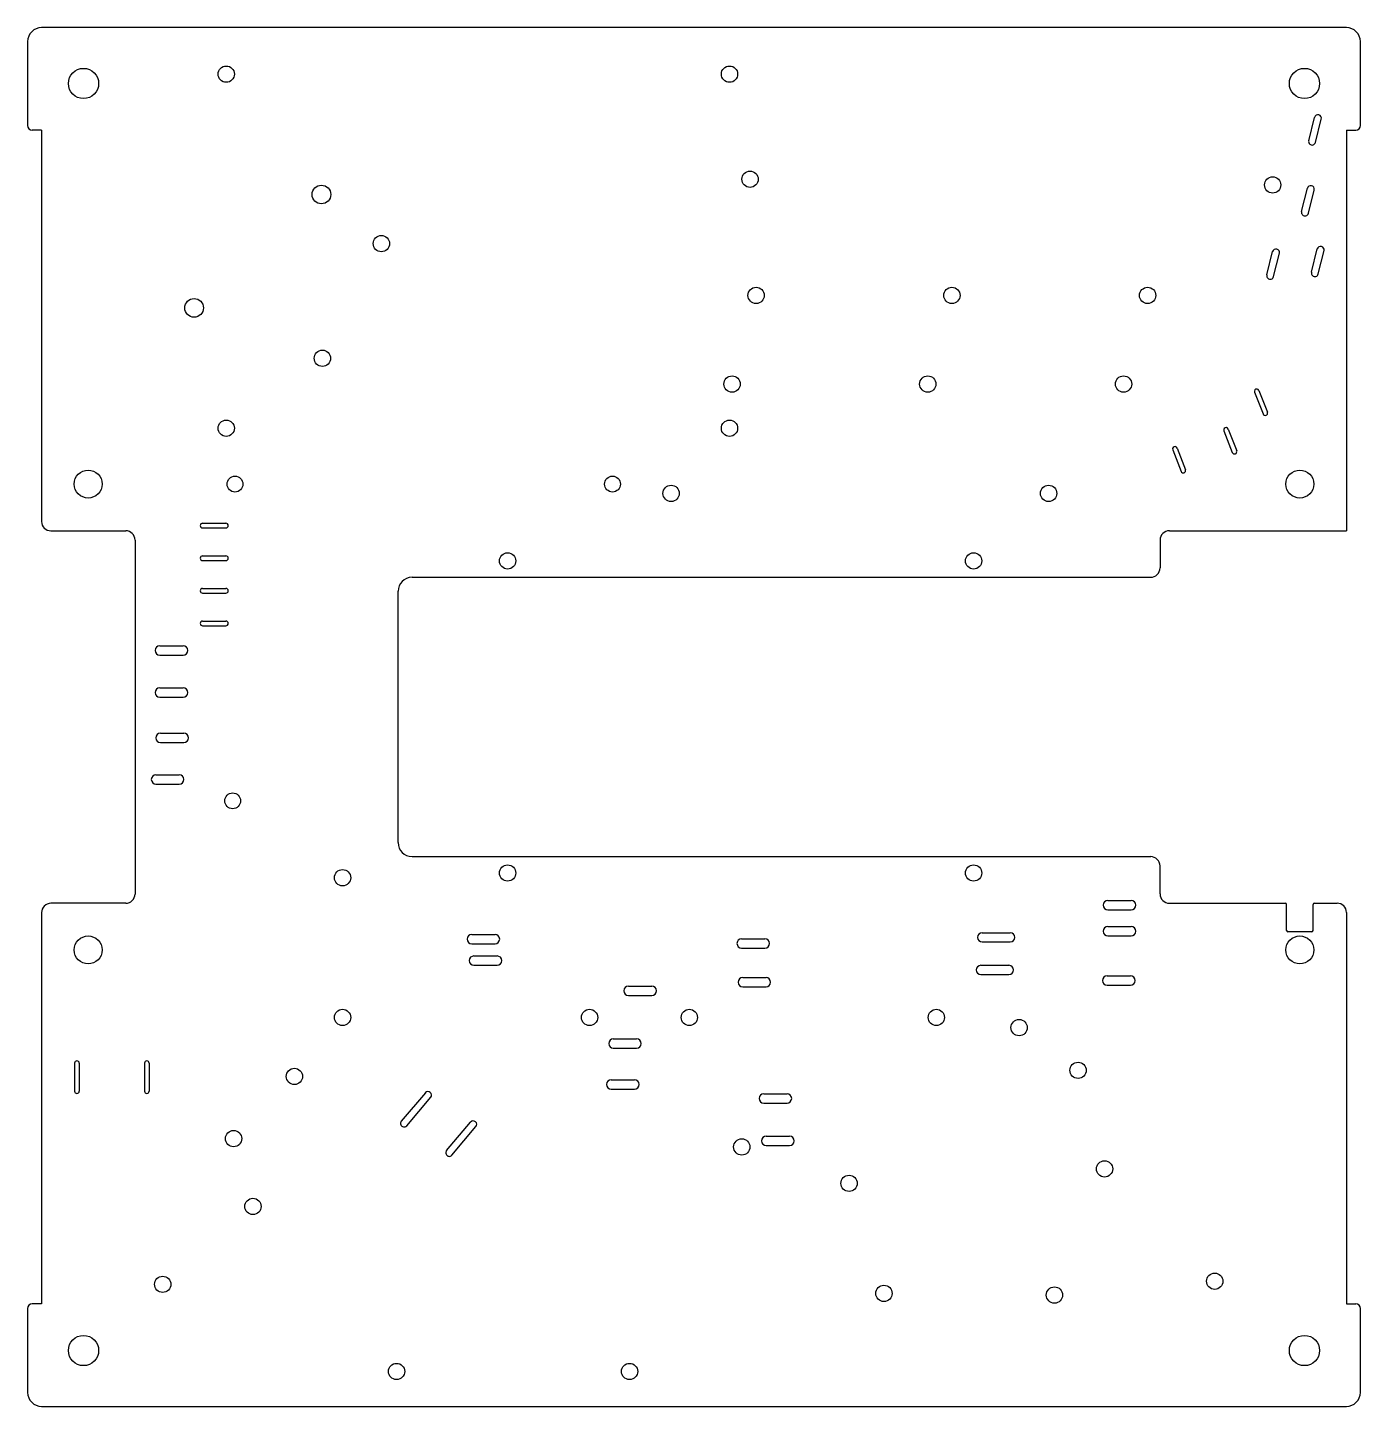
# Model space of a CAD drawing. Header units: millimetres. Extents: x -143 to 143, y -148 to 148.
import ezdxf

# ---------------------------------------------------------------- set-up
doc = ezdxf.new("R2010")
doc.units = ezdxf.units.MM

msp = doc.modelspace()

# ---------------------------------------------------------------- linework, layer by layer
at = {"color": 7, "linetype": 'Continuous', "lineweight": 25}
for p, q in [((140, 148), (-140, 148)), ((-143, 145), (-143, 127)), ((143, 127), (143, 145)), ((131.91, 123.71), (133.16, 128.71)), ((133.37, 123.34), (134.61, 128.34)), ((-140, 126), (-142, 126)), ((-140, 126), (-140, 41.97)), ((140, 126), (142, 126)), ((140, 126), (140, 39.97)), ((130.38, 108.5), (131.62, 113.5)), ((131.83, 108.13), (133.08, 113.13)), ((122.92, 94.91), (124.17, 99.91)), ((124.38, 94.54), (125.62, 99.54)), ((132.5, 95.47), (133.74, 100.47)), ((133.95, 95.11), (135.2, 100.11)), ((120.29, 69.71), (122.1, 65.05)), ((121.23, 70.08), (123.04, 65.42)), ((113.7, 61.44), (115.51, 56.78)), ((114.64, 61.8), (116.45, 57.14)), ((102.72, 57.37), (104.53, 52.7)), ((103.66, 57.73), (105.47, 53.07)), ((-105.44, 41.59), (-100.44, 41.59)), ((-138, 39.97), (-121.94, 39.97)), ((-105.44, 40.59), (-100.44, 40.59)), ((102, 39.97), (140, 39.97)), ((-119.94, 37.97), (-119.94, -38)), ((100, 37.97), (100, 31.99)), ((-105.44, 34.59), (-100.44, 34.59)), ((-105.44, 33.59), (-100.44, 33.59)), ((-60.5, 29.99), (98, 29.99)), ((-105.44, 27.59), (-100.44, 27.59)), ((-63.5, -26.97), (-63.5, 26.99)), ((-105.44, 26.59), (-100.44, 26.59)), ((-105.44, 20.59), (-100.44, 20.59)), ((-105.44, 19.59), (-100.44, 19.59)), ((-114.63, 15.3), (-109.63, 15.3)), ((-114.63, 13.3), (-109.63, 13.3)), ((-114.63, 6.25), (-109.63, 6.25)), ((-114.63, 4.25), (-109.63, 4.25)), ((-114.49, -3.49), (-109.49, -3.49)), ((-114.49, -5.49), (-109.49, -5.49)), ((-115.45, -12.4), (-110.45, -12.4)), ((-115.45, -14.4), (-110.45, -14.4)), ((-60.5, -29.97), (98, -29.97)), ((100, -37.97), (100, -31.97)), ((-121.94, -40), (-138, -40)), ((88.81, -39.37), (93.81, -39.37)), ((88.81, -41.37), (93.81, -41.37)), ((102, -39.97), (126.86, -39.97)), ((127.16, -45.8), (127.16, -40.27)), ((132.84, -45.8), (132.84, -40.27)), ((133.14, -39.97), (138, -39.97)), ((-140, -42), (-140, -126)), ((140, -41.97), (140, -126)), ((-47.7, -46.67), (-42.7, -46.67)), ((61.85, -46.3), (67.85, -46.3)), ((88.81, -45), (93.81, -45)), ((88.81, -47), (93.81, -47)), ((132.54, -46.1), (127.46, -46.1)), ((-47.7, -48.67), (-42.7, -48.67)), ((10.22, -47.6), (15.22, -47.6)), ((10.22, -49.6), (15.22, -49.6)), ((61.85, -48.3), (67.85, -48.3)), ((-47.24, -51.3), (-42.24, -51.3)), ((-47.24, -53.3), (-42.24, -53.3)), ((10.45, -55.94), (15.45, -55.94)), ((61.57, -53.31), (67.57, -53.31)), ((61.57, -55.31), (67.57, -55.31)), ((88.64, -55.58), (93.64, -55.58)), ((-14.06, -57.78), (-9.06, -57.78)), ((10.45, -57.94), (15.45, -57.94)), ((88.64, -57.58), (93.64, -57.58)), ((-14.06, -59.78), (-9.06, -59.78)), ((-17.31, -69.11), (-12.31, -69.11)), ((-17.31, -71.11), (-12.31, -71.11)), ((-132.91, -74.32), (-132.91, -80.32)), ((-131.91, -74.32), (-131.91, -80.32)), ((-117.91, -74.32), (-117.91, -80.32)), ((-116.91, -74.32), (-116.91, -80.32)), ((-17.77, -77.88), (-12.77, -77.88)), ((-17.77, -79.88), (-12.77, -79.88)), ((-57.65, -80.66), (-62.81, -86.78)), ((-56.51, -81.63), (-61.66, -87.75)), ((14.96, -80.88), (19.96, -80.88)), ((14.96, -82.88), (19.96, -82.88)), ((-53.08, -93.09), (-47.93, -86.97)), ((-51.94, -94.05), (-46.78, -87.93)), ((15.5, -89.99), (20.5, -89.99)), ((15.5, -91.99), (20.5, -91.99)), ((-143, -127), (-143, -145)), ((-140, -126), (-142, -126)), ((140, -126), (142, -126)), ((143, -145), (143, -127)), ((-140, -148), (140, -148))]:
    msp.add_line(p, q, dxfattribs=at)
for centre, radius in [((-131, 136), 3.25), ((-100.38, 138), 1.75), ((7.62, 138), 1.75), ((131, 136), 3.25), ((12.02, 115.45), 1.75), ((124.17, 114.22), 1.75), ((-79.95, 112.17), 2), ((-67.09, 101.63), 1.75), ((13.33, 90.5), 1.75), ((55.33, 90.5), 1.75), ((97.33, 90.5), 1.75), ((-107.27, 87.82), 2), ((-79.74, 77), 1.75), ((8.17, 71.47), 1.75), ((50.17, 71.47), 1.75), ((92.17, 71.47), 1.75), ((-100.38, 62), 1.75), ((7.62, 62), 1.75), ((-130, 50), 3), ((-98.5, 50), 1.7), ((-17.5, 50), 1.7), ((130, 50), 3), ((-4.91, 48), 1.75), ((76.09, 48), 1.75), ((-40, 33.51), 1.75), ((60, 33.51), 1.75), ((-99, -18), 1.7), ((-40, -33.49), 1.75), ((60, -33.49), 1.75), ((-75.42, -34.5), 1.75), ((-130, -50), 3), ((130, -50), 3), ((-75.42, -64.5), 1.75), ((-22.42, -64.5), 1.75), ((-1, -64.5), 1.75), ((52, -64.5), 1.75), ((69.77, -66.68), 1.75), ((-85.74, -77.16), 1.75), ((82.41, -75.85), 1.75), ((-98.8, -90.51), 1.75), ((10.26, -92.3), 1.75), ((88.09, -97), 1.75), ((33.27, -100.11), 1.75), ((-94.64, -105.07), 1.75), ((-114.01, -121.79), 1.75), ((111.74, -121.12), 1.75), ((40.76, -123.73), 1.75), ((77.35, -124.09), 1.75), ((-131, -136), 3.25), ((131, -136), 3.25), ((-63.83, -140.5), 1.75), ((-13.83, -140.5), 1.75)]:
    msp.add_circle(centre, radius, dxfattribs=at)
for centre, radius, start, end in [((-140, 145), 3, 90, 180), ((140, 145), 3, 0, 90), ((133.88, 128.53), 0.75, 346.0153, 166.0153), ((-142, 127), 1, 180, 270), ((142, 127), 1, 270, 360), ((132.64, 123.53), 0.75, 166.0153, 346.0153), ((132.35, 113.32), 0.75, 346.0153, 166.0153), ((131.11, 108.32), 0.75, 166.0153, 346.0153), ((134.47, 100.29), 0.75, 346.0153, 166.0153), ((124.89, 99.72), 0.75, 346.0153, 166.0153), ((123.65, 94.72), 0.75, 166.0153, 346.0153), ((133.23, 95.29), 0.75, 166.0153, 346.0153), ((120.76, 69.9), 0.5, 21.2307, 201.2307), ((122.57, 65.24), 0.5, 201.2307, 21.2307), ((114.17, 61.62), 0.5, 21.2307, 201.2307), ((103.19, 57.55), 0.5, 21.2307, 201.2307), ((115.98, 56.96), 0.5, 201.2307, 21.2307), ((105, 52.89), 0.5, 201.2307, 21.2307), ((-138, 41.97), 2, 180, 270), ((-105.44, 41.09), 0.5, 90, 270), ((-100.44, 41.09), 0.5, 270, 90), ((-121.94, 37.97), 2, 360, 90), ((102, 37.97), 2, 90, 180), ((-105.44, 34.09), 0.5, 90, 270), ((-100.44, 34.09), 0.5, 270, 90), ((-60.5, 26.99), 3, 90, 180), ((98, 31.99), 2, 270, 0), ((-105.44, 27.09), 0.5, 90, 270), ((-100.44, 27.09), 0.5, 270, 90), ((-105.44, 20.09), 0.5, 90, 270), ((-100.44, 20.09), 0.5, 270, 90), ((-114.63, 14.3), 1, 90, 270), ((-109.63, 14.3), 1, 270, 90), ((-114.63, 5.25), 1, 90, 270), ((-109.63, 5.25), 1, 270, 90), ((-114.49, -4.49), 1, 90, 270), ((-109.49, -4.49), 1, 270, 90), ((-115.45, -13.4), 1, 90, 270), ((-110.45, -13.4), 1, 270, 90), ((-60.5, -26.97), 3, 180, 270), ((98, -31.97), 2, 0, 90), ((-121.94, -38), 2, 270, 0), ((102, -37.97), 2, 180, 270), ((-138, -42), 2, 90, 180), ((88.81, -40.37), 1, 90, 270), ((93.81, -40.37), 1, 270, 90), ((126.86, -40.27), 0.3, 0, 90), ((133.14, -40.27), 0.3, 90, 180), ((138, -41.97), 2, 0, 90), ((-47.7, -47.67), 1, 90, 270), ((-42.7, -47.67), 1, 270, 90), ((61.85, -47.3), 1, 90, 270), ((67.85, -47.3), 1, 270, 90), ((88.81, -46), 1, 90, 270), ((93.81, -46), 1, 270, 90), ((127.46, -45.8), 0.3, 180, 270), ((132.54, -45.8), 0.3, 270, 0), ((10.22, -48.6), 1, 90, 270), ((15.22, -48.6), 1, 270, 90), ((-47.24, -52.3), 1, 90, 270), ((-42.24, -52.3), 1, 270, 90), ((10.45, -56.94), 1, 90, 270), ((15.45, -56.94), 1, 270, 90), ((61.57, -54.31), 1, 90, 270), ((67.57, -54.31), 1, 270, 90), ((88.64, -56.58), 1, 90, 270), ((93.64, -56.58), 1, 270, 90), ((-14.06, -58.78), 1, 90, 270), ((-9.06, -58.78), 1, 270, 90), ((-17.31, -70.11), 1, 90, 270), ((-12.31, -70.11), 1, 270, 90), ((-132.41, -74.32), 0.5, 360, 180), ((-117.41, -74.32), 0.5, 0, 180), ((-17.77, -78.88), 1, 90, 270), ((-12.77, -78.88), 1, 270, 90), ((-132.41, -80.32), 0.5, 180, 0), ((-117.41, -80.32), 0.5, 180, 0), ((-57.08, -81.15), 0.75, 319.8915, 139.8915), ((14.96, -81.88), 1, 90, 270), ((19.96, -81.88), 1, 270, 90), ((-62.23, -87.26), 0.75, 139.8915, 319.8915), ((-47.36, -87.45), 0.75, 319.8915, 139.8915), ((15.5, -90.99), 1, 90, 270), ((20.5, -90.99), 1, 270, 90), ((-52.51, -93.57), 0.75, 139.8915, 319.8915), ((-142, -127), 1, 90, 180), ((142, -127), 1, 0, 90), ((-140, -145), 3, 180, 270), ((140, -145), 3, 270, 0)]:
    msp.add_arc(centre, radius, start, end, dxfattribs=at)

doc.saveas('drawing.dxf')
